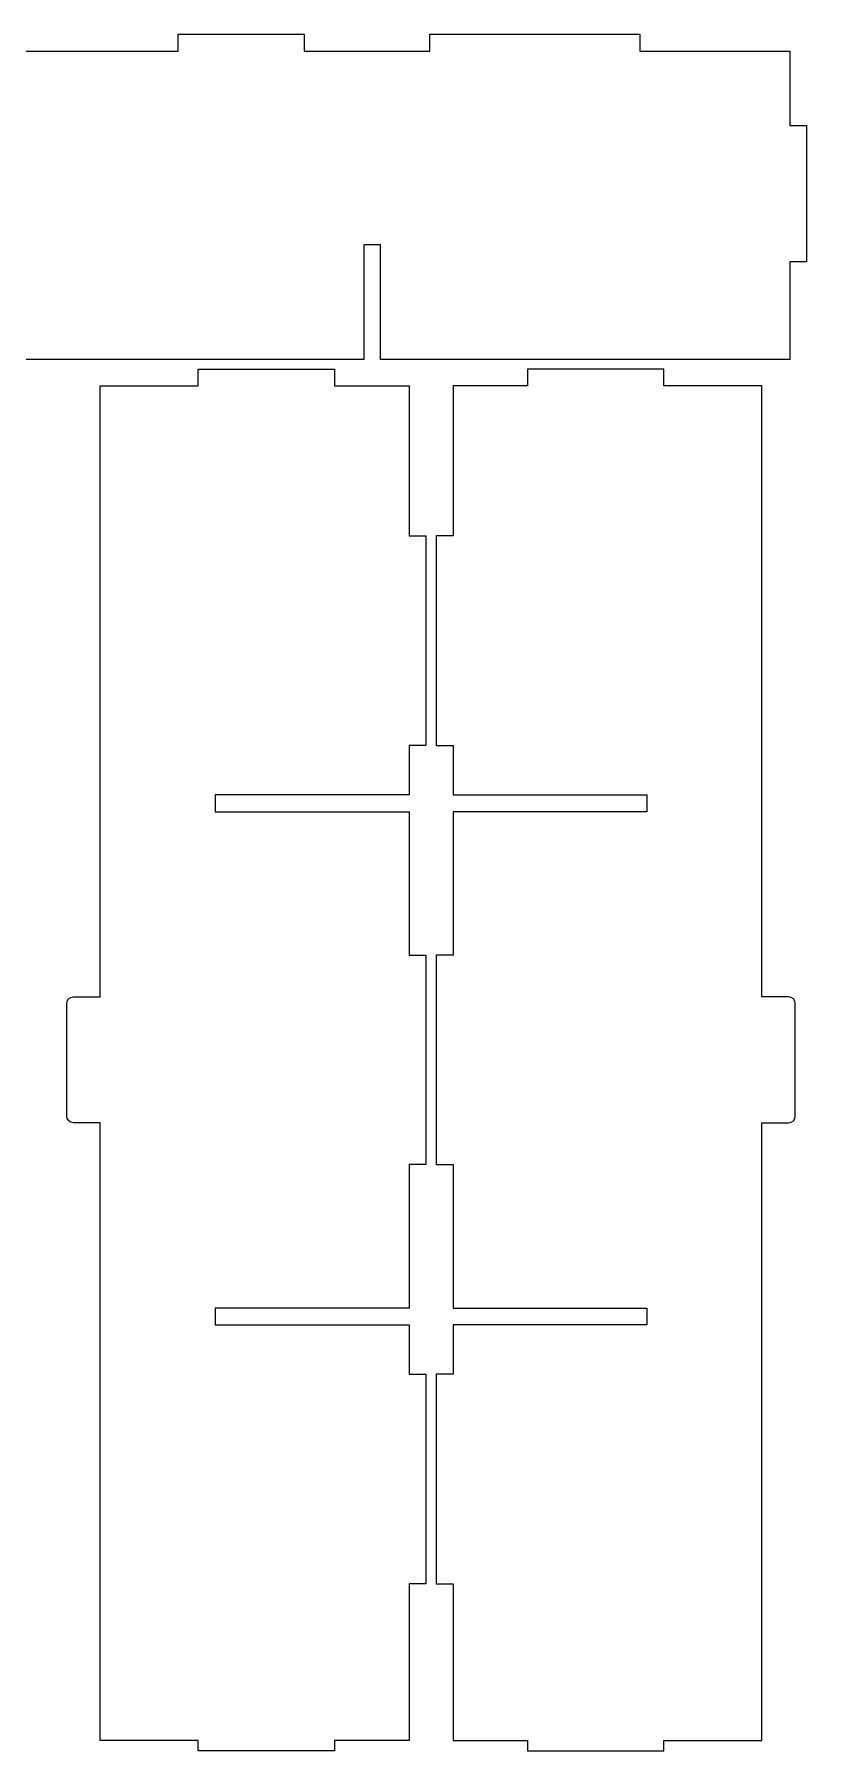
# Model space of a CAD drawing. Header units: millimetres. Extents: x -1338 to 379, y -336 to 402.
# Drawn here: x -718.7 to -534.6, y -336.1 to 73.4 of the extents above; entities that cross this region are included whole.
import ezdxf

# ---------------------------------------------------------------- set-up
doc = ezdxf.new("R2010")
doc.units = ezdxf.units.MM
doc.header["$MEASUREMENT"] = 0
doc.layers.add('Layer 1', color=7, linetype='Continuous')

msp = doc.modelspace()

# ---------------------------------------------------------------- linework, layer by layer
at = {"layer": 'Layer 1', "color": 145, "lineweight": 20}
for points, knots in [([(-735.9878, -12.2409), (-735.1079, -12.2409), (-734.3878, -11.5208), (-734.3878, -10.6409), (-734.3878, -10.6409), (-734.3878, -10.6409), (-734.3878, -4.2409), (-734.3878, -4.2409), (-734.3878, -4.2409), (-734.3878, -4.2409), (-640.1878, -4.2409), (-640.1878, -4.2409), (-640.1878, -4.2409), (-640.1878, -4.2409), (-640.1878, 23.16), (-640.1878, 23.16), (-640.1878, 23.16), (-640.1878, 23.16), (-636.1878, 23.16), (-636.1878, 23.16), (-636.1878, 23.16), (-636.1878, 23.16), (-636.1878, -4.241), (-636.1878, -4.241), (-636.1878, -4.241), (-611.5328, -4.241), (-603.036, -4.241), (-538.5878, -4.241), (-538.5878, -4.241), (-538.5878, -4.241), (-538.5878, 19.073), (-538.5878, 19.073), (-538.5878, 19.073), (-538.5878, 19.073), (-534.5878, 19.073), (-534.5878, 19.073), (-534.5878, 19.073), (-534.5878, 19.073), (-534.5878, 51.6242), (-534.5878, 51.6242), (-534.5878, 51.6242), (-534.5878, 51.6242), (-538.5878, 51.6242), (-538.5878, 51.6242), (-538.5878, 51.6242), (-538.5878, 51.6242), (-538.5878, 69.3591), (-538.5878, 69.3591), (-538.5878, 69.3591), (-538.5878, 69.3591), (-574.3878, 69.3591), (-574.3878, 69.3591), (-574.3878, 69.3591), (-574.3878, 69.3591), (-574.3878, 73.3591), (-574.3878, 73.3591), (-574.3878, 73.3591), (-574.3878, 73.3591), (-624.3878, 73.3591), (-624.3878, 73.3591), (-624.3878, 73.3591), (-624.3878, 73.3591), (-624.3878, 69.3591), (-624.3878, 69.3591), (-624.3878, 69.3591), (-624.3878, 69.3591), (-654.3878, 69.3591), (-654.3878, 69.3591), (-654.3878, 69.3591), (-654.3878, 69.3591), (-654.3878, 73.3591), (-654.3878, 73.3591), (-654.3878, 73.3591), (-654.3878, 73.3591), (-684.3878, 73.3591), (-684.3878, 73.3591), (-684.3878, 73.3591), (-684.3878, 73.3591), (-684.3878, 69.3591), (-684.3878, 69.3591), (-684.3878, 69.3591), (-684.3878, 69.3591), (-734.3878, 69.3591), (-734.3878, 69.3591), (-734.3878, 69.3591), (-734.3878, 69.3591), (-734.3878, 73.3591), (-734.3878, 73.3591), (-734.3878, 73.3591), (-734.3878, 73.3591), (-784.3878, 73.3591), (-784.3878, 73.3591), (-784.3878, 73.3591), (-784.3878, 73.3591), (-784.3878, 69.3591), (-784.3878, 69.3591), (-784.3878, 69.3591), (-784.3878, 69.3591), (-834.3878, 69.3591), (-834.3878, 69.3591), (-834.3878, 69.3591), (-834.3878, 69.3591), (-834.3878, 73.3591), (-834.3878, 73.3591), (-834.3878, 73.3591), (-834.3878, 73.3591), (-864.3878, 73.3591), (-864.3878, 73.3591), (-864.3878, 73.3591), (-864.3878, 73.3591), (-864.3878, 69.3591), (-864.3878, 69.3591), (-864.3878, 69.3591), (-864.3878, 69.3591), (-894.3878, 69.3591), (-894.3878, 69.3591), (-894.3878, 69.3591), (-894.3878, 69.3591), (-894.3878, 73.3591), (-894.3878, 73.3591), (-894.3878, 73.3591), (-894.3878, 73.3591), (-944.3878, 73.3591), (-944.3878, 73.3591), (-944.3878, 73.3591), (-944.3878, 73.3591), (-944.3878, 69.3591), (-944.3878, 69.3591), (-944.3878, 69.3591), (-944.3878, 69.3591), (-980.1878, 69.3591), (-980.1878, 69.3591), (-980.1878, 69.3591), (-980.1878, 69.3591), (-980.1878, 51.6242), (-980.1878, 51.6242), (-980.1878, 51.6242), (-980.1878, 51.6242), (-984.1878, 51.6242), (-984.1878, 51.6242), (-984.1878, 51.6242), (-984.1878, 51.6242), (-984.1878, 19.073), (-984.1878, 19.073), (-984.1878, 19.073), (-984.1878, 19.073), (-980.1878, 19.073), (-980.1878, 19.073), (-980.1878, 19.073), (-980.1878, 19.073), (-980.1878, -4.241), (-980.1878, -4.241), (-980.1878, -4.241), (-915.7396, -4.241), (-907.2428, -4.241), (-882.5878, -4.241), (-882.5878, -4.241), (-882.5878, -4.241), (-882.5878, 23.16), (-882.5878, 23.16), (-882.5878, 23.16), (-882.5878, 23.16), (-878.5878, 23.16), (-878.5878, 23.16), (-878.5878, 23.16), (-878.5878, 23.16), (-878.5878, -4.2409), (-878.5878, -4.2409), (-878.5878, -4.2409), (-878.5878, -4.2409), (-784.3878, -4.2409), (-784.3878, -4.2409), (-784.3878, -4.2409), (-784.3878, -4.2409), (-784.3878, -10.6409), (-784.3878, -10.6409), (-784.3878, -10.6409), (-784.3878, -11.5209), (-783.6677, -12.2409), (-782.7878, -12.2409), (-782.7878, -12.2409), (-782.7878, -12.2409), (-735.9878, -12.2409), (-735.9878, -12.2409)], [0, 0, 0, 0, 0.0212766, 0.0212766, 0.0212766, 0.0212766, 0.04255319, 0.04255319, 0.04255319, 0.04255319, 0.06382979, 0.06382979, 0.06382979, 0.06382979, 0.08510638, 0.08510638, 0.08510638, 0.08510638, 0.10638298, 0.10638298, 0.10638298, 0.10638298, 0.12765957, 0.12765957, 0.12765957, 0.12765957, 0.14893617, 0.14893617, 0.14893617, 0.14893617, 0.17021277, 0.17021277, 0.17021277, 0.17021277, 0.19148936, 0.19148936, 0.19148936, 0.19148936, 0.21276596, 0.21276596, 0.21276596, 0.21276596, 0.23404255, 0.23404255, 0.23404255, 0.23404255, 0.25531915, 0.25531915, 0.25531915, 0.25531915, 0.27659574, 0.27659574, 0.27659574, 0.27659574, 0.29787234, 0.29787234, 0.29787234, 0.29787234, 0.31914894, 0.31914894, 0.31914894, 0.31914894, 0.34042553, 0.34042553, 0.34042553, 0.34042553, 0.36170213, 0.36170213, 0.36170213, 0.36170213, 0.38297872, 0.38297872, 0.38297872, 0.38297872, 0.40425532, 0.40425532, 0.40425532, 0.40425532, 0.42553191, 0.42553191, 0.42553191, 0.42553191, 0.44680851, 0.44680851, 0.44680851, 0.44680851, 0.46808511, 0.46808511, 0.46808511, 0.46808511, 0.4893617, 0.4893617, 0.4893617, 0.4893617, 0.5106383, 0.5106383, 0.5106383, 0.5106383, 0.53191489, 0.53191489, 0.53191489, 0.53191489, 0.55319149, 0.55319149, 0.55319149, 0.55319149, 0.57446809, 0.57446809, 0.57446809, 0.57446809, 0.59574468, 0.59574468, 0.59574468, 0.59574468, 0.61702128, 0.61702128, 0.61702128, 0.61702128, 0.63829787, 0.63829787, 0.63829787, 0.63829787, 0.65957447, 0.65957447, 0.65957447, 0.65957447, 0.68085106, 0.68085106, 0.68085106, 0.68085106, 0.70212766, 0.70212766, 0.70212766, 0.70212766, 0.72340426, 0.72340426, 0.72340426, 0.72340426, 0.74468085, 0.74468085, 0.74468085, 0.74468085, 0.76595745, 0.76595745, 0.76595745, 0.76595745, 0.78723404, 0.78723404, 0.78723404, 0.78723404, 0.80851064, 0.80851064, 0.80851064, 0.80851064, 0.82978723, 0.82978723, 0.82978723, 0.82978723, 0.85106383, 0.85106383, 0.85106383, 0.85106383, 0.87234043, 0.87234043, 0.87234043, 0.87234043, 0.89361702, 0.89361702, 0.89361702, 0.89361702, 0.91489362, 0.91489362, 0.91489362, 0.91489362, 0.93617021, 0.93617021, 0.93617021, 0.93617021, 0.95744681, 0.95744681, 0.95744681, 0.95744681, 1, 1, 1, 1]), ([(-702.9881, -186.2929), (-702.9881, -235.4262), (-702.9882, -284.5596), (-702.9882, -333.6929), (-702.9882, -333.6929), (-702.9882, -333.6929), (-679.6742, -333.6929), (-679.6742, -333.6929), (-679.6742, -333.6929), (-679.6742, -333.6929), (-679.6742, -336.0929), (-679.6742, -336.0929), (-679.6742, -336.0929), (-679.6742, -336.0929), (-647.123, -336.0929), (-647.123, -336.0929), (-647.123, -336.0929), (-647.123, -336.0929), (-647.123, -333.6929), (-647.123, -333.6929), (-647.123, -333.6929), (-647.123, -333.6929), (-629.3882, -333.6929), (-629.3882, -333.6929), (-629.3882, -333.6929), (-629.3882, -333.6929), (-629.3882, -296.2929), (-629.3882, -296.2929), (-629.3882, -296.2929), (-629.3882, -296.2929), (-625.3881, -296.2929), (-625.3881, -296.2929), (-625.3881, -296.2929), (-625.3881, -296.2929), (-625.3881, -246.2929), (-625.3881, -246.2929), (-625.3881, -246.2929), (-625.3881, -246.2929), (-629.3882, -246.2929), (-629.3882, -246.2929), (-629.3882, -246.2929), (-629.3882, -246.2929), (-629.3882, -234.4929), (-629.3882, -234.4929), (-629.3882, -234.4929), (-629.3882, -234.4929), (-675.5872, -234.4929), (-675.5872, -234.4929), (-675.5872, -234.4929), (-675.5872, -234.4929), (-675.5872, -230.4931), (-675.5872, -230.4931), (-675.5872, -230.4931), (-675.5872, -230.4931), (-629.3882, -230.4929), (-629.3882, -230.4929), (-629.3882, -230.4929), (-629.3882, -230.4929), (-629.3882, -196.2929), (-629.3882, -196.2929), (-629.3882, -196.2929), (-629.3882, -196.2929), (-625.3881, -196.2929), (-625.3881, -196.2929), (-625.3881, -196.2929), (-625.3881, -196.2929), (-625.3881, -146.2929), (-625.3881, -146.2929), (-625.3881, -146.2929), (-625.3881, -146.2929), (-629.3882, -146.2929), (-629.3882, -146.2929), (-629.3882, -146.2929), (-629.3882, -146.2929), (-629.3882, -112.0929), (-629.3882, -112.0929), (-629.3882, -112.0929), (-629.3882, -112.0929), (-675.5872, -112.093), (-675.5872, -112.093), (-675.5872, -112.093), (-675.5872, -112.093), (-675.5872, -108.0929), (-675.5872, -108.0929), (-675.5872, -108.0929), (-675.5872, -108.0929), (-629.3882, -108.0929), (-629.3882, -108.0929), (-629.3882, -108.0929), (-629.3882, -108.0929), (-629.3882, -96.2929), (-629.3882, -96.2929), (-629.3882, -96.2929), (-629.3882, -96.2929), (-625.3881, -96.2929), (-625.3881, -96.2929), (-625.3881, -96.2929), (-625.3881, -96.2929), (-625.3881, -46.2929), (-625.3881, -46.2929), (-625.3881, -46.2929), (-625.3881, -46.2929), (-629.3882, -46.2929), (-629.3882, -46.2929), (-629.3882, -46.2929), (-629.3882, -46.2929), (-629.3882, -10.4929), (-629.3882, -10.4929), (-629.3882, -10.4929), (-629.3882, -10.4929), (-647.123, -10.4929), (-647.123, -10.4929), (-647.123, -10.4929), (-647.123, -10.4929), (-647.123, -6.4929), (-647.123, -6.4929), (-647.123, -6.4929), (-647.123, -6.4929), (-679.6742, -6.4929), (-679.6742, -6.4929), (-679.6742, -6.4929), (-679.6742, -6.4929), (-679.6742, -10.4929), (-679.6742, -10.4929), (-679.6742, -10.4929), (-679.6742, -10.4929), (-702.9882, -10.4929), (-702.9882, -10.4929), (-702.9882, -10.4929), (-702.9882, -59.6262), (-702.9881, -107.1596), (-702.9881, -156.2929), (-702.9881, -156.2929), (-702.9881, -156.2929), (-709.4023, -156.2913), (-709.4023, -156.2913), (-709.4023, -156.2913), (-710.2823, -156.2911), (-710.9881, -157.0075), (-710.9881, -157.8875), (-710.9881, -157.8875), (-710.9881, -157.8875), (-710.9881, -184.6875), (-710.9881, -184.6875), (-710.9881, -184.6875), (-710.9881, -185.5674), (-710.2677, -186.2869), (-709.3881, -186.2875), (-709.3881, -186.2875), (-709.3881, -186.2875), (-702.9881, -186.2929), (-702.9881, -186.2929)], [0, 0, 0, 0, 0.02564103, 0.02564103, 0.02564103, 0.02564103, 0.05128205, 0.05128205, 0.05128205, 0.05128205, 0.07692308, 0.07692308, 0.07692308, 0.07692308, 0.1025641, 0.1025641, 0.1025641, 0.1025641, 0.12820513, 0.12820513, 0.12820513, 0.12820513, 0.15384615, 0.15384615, 0.15384615, 0.15384615, 0.17948718, 0.17948718, 0.17948718, 0.17948718, 0.20512821, 0.20512821, 0.20512821, 0.20512821, 0.23076923, 0.23076923, 0.23076923, 0.23076923, 0.25641026, 0.25641026, 0.25641026, 0.25641026, 0.28205128, 0.28205128, 0.28205128, 0.28205128, 0.30769231, 0.30769231, 0.30769231, 0.30769231, 0.33333333, 0.33333333, 0.33333333, 0.33333333, 0.35897436, 0.35897436, 0.35897436, 0.35897436, 0.38461538, 0.38461538, 0.38461538, 0.38461538, 0.41025641, 0.41025641, 0.41025641, 0.41025641, 0.43589744, 0.43589744, 0.43589744, 0.43589744, 0.46153846, 0.46153846, 0.46153846, 0.46153846, 0.48717949, 0.48717949, 0.48717949, 0.48717949, 0.51282051, 0.51282051, 0.51282051, 0.51282051, 0.53846154, 0.53846154, 0.53846154, 0.53846154, 0.56410256, 0.56410256, 0.56410256, 0.56410256, 0.58974359, 0.58974359, 0.58974359, 0.58974359, 0.61538462, 0.61538462, 0.61538462, 0.61538462, 0.64102564, 0.64102564, 0.64102564, 0.64102564, 0.66666667, 0.66666667, 0.66666667, 0.66666667, 0.69230769, 0.69230769, 0.69230769, 0.69230769, 0.71794872, 0.71794872, 0.71794872, 0.71794872, 0.74358974, 0.74358974, 0.74358974, 0.74358974, 0.76923077, 0.76923077, 0.76923077, 0.76923077, 0.79487179, 0.79487179, 0.79487179, 0.79487179, 0.82051282, 0.82051282, 0.82051282, 0.82051282, 0.84615385, 0.84615385, 0.84615385, 0.84615385, 0.87179487, 0.87179487, 0.87179487, 0.87179487, 0.8974359, 0.8974359, 0.8974359, 0.8974359, 0.92307692, 0.92307692, 0.92307692, 0.92307692, 0.94871795, 0.94871795, 0.94871795, 0.94871795, 1, 1, 1, 1]), ([(-545.2881, -186.2929), (-545.2881, -235.4262), (-545.288, -284.5596), (-545.288, -333.6929), (-545.288, -333.6929), (-545.288, -333.6929), (-568.602, -333.6929), (-568.602, -333.6929), (-568.602, -333.6929), (-568.602, -333.6929), (-568.602, -336.0929), (-568.602, -336.0929), (-568.602, -336.0929), (-568.602, -336.0929), (-601.1532, -336.0929), (-601.1532, -336.0929), (-601.1532, -336.0929), (-601.1532, -336.0929), (-601.1532, -333.6929), (-601.1532, -333.6929), (-601.1532, -333.6929), (-601.1532, -333.6929), (-618.888, -333.6929), (-618.888, -333.6929), (-618.888, -333.6929), (-618.888, -333.6929), (-618.888, -296.2929), (-618.888, -296.2929), (-618.888, -296.2929), (-618.888, -296.2929), (-622.8881, -296.2929), (-622.8881, -296.2929), (-622.8881, -296.2929), (-622.8881, -296.2929), (-622.8881, -246.2929), (-622.8881, -246.2929), (-622.8881, -246.2929), (-622.8881, -246.2929), (-618.888, -246.2929), (-618.888, -246.2929), (-618.888, -246.2929), (-618.888, -246.2929), (-618.888, -234.4929), (-618.888, -234.4929), (-618.888, -234.4929), (-618.888, -234.4929), (-572.689, -234.4929), (-572.689, -234.4929), (-572.689, -234.4929), (-572.689, -234.4929), (-572.689, -230.4931), (-572.689, -230.4931), (-572.689, -230.4931), (-572.689, -230.4931), (-618.888, -230.4929), (-618.888, -230.4929), (-618.888, -230.4929), (-618.888, -230.4929), (-618.888, -196.2929), (-618.888, -196.2929), (-618.888, -196.2929), (-618.888, -196.2929), (-622.8881, -196.2929), (-622.8881, -196.2929), (-622.8881, -196.2929), (-622.8881, -196.2929), (-622.8881, -146.2929), (-622.8881, -146.2929), (-622.8881, -146.2929), (-622.8881, -146.2929), (-618.888, -146.2929), (-618.888, -146.2929), (-618.888, -146.2929), (-618.888, -146.2929), (-618.888, -112.0929), (-618.888, -112.0929), (-618.888, -112.0929), (-618.888, -112.0929), (-572.689, -112.093), (-572.689, -112.093), (-572.689, -112.093), (-572.689, -112.093), (-572.689, -108.0929), (-572.689, -108.0929), (-572.689, -108.0929), (-572.689, -108.0929), (-618.888, -108.0929), (-618.888, -108.0929), (-618.888, -108.0929), (-618.888, -108.0929), (-618.888, -96.2929), (-618.888, -96.2929), (-618.888, -96.2929), (-618.888, -96.2929), (-622.8881, -96.2929), (-622.8881, -96.2929), (-622.8881, -96.2929), (-622.8881, -96.2929), (-622.8881, -46.2929), (-622.8881, -46.2929), (-622.8881, -46.2929), (-622.8881, -46.2929), (-618.888, -46.2929), (-618.888, -46.2929), (-618.888, -46.2929), (-618.888, -46.2929), (-618.888, -10.4929), (-618.888, -10.4929), (-618.888, -10.4929), (-618.888, -10.4929), (-601.1532, -10.4929), (-601.1532, -10.4929), (-601.1532, -10.4929), (-601.1532, -10.4929), (-601.1532, -6.4929), (-601.1532, -6.4929), (-601.1532, -6.4929), (-601.1532, -6.4929), (-568.602, -6.4929), (-568.602, -6.4929), (-568.602, -6.4929), (-568.602, -6.4929), (-568.602, -10.4929), (-568.602, -10.4929), (-568.602, -10.4929), (-568.602, -10.4929), (-545.288, -10.4929), (-545.288, -10.4929), (-545.288, -10.4929), (-545.288, -59.6262), (-545.2881, -107.1596), (-545.2881, -156.2929), (-545.2881, -156.2929), (-545.2881, -156.2929), (-538.8739, -156.2913), (-538.8739, -156.2913), (-538.8739, -156.2913), (-537.9939, -156.2911), (-537.2881, -157.0075), (-537.2881, -157.8875), (-537.2881, -157.8875), (-537.2881, -157.8875), (-537.2881, -184.6875), (-537.2881, -184.6875), (-537.2881, -184.6875), (-537.2881, -185.5674), (-538.0085, -186.2869), (-538.8881, -186.2875), (-538.8881, -186.2875), (-538.8881, -186.2875), (-545.2881, -186.2929), (-545.2881, -186.2929)], [0, 0, 0, 0, 0.02564103, 0.02564103, 0.02564103, 0.02564103, 0.05128205, 0.05128205, 0.05128205, 0.05128205, 0.07692308, 0.07692308, 0.07692308, 0.07692308, 0.1025641, 0.1025641, 0.1025641, 0.1025641, 0.12820513, 0.12820513, 0.12820513, 0.12820513, 0.15384615, 0.15384615, 0.15384615, 0.15384615, 0.17948718, 0.17948718, 0.17948718, 0.17948718, 0.20512821, 0.20512821, 0.20512821, 0.20512821, 0.23076923, 0.23076923, 0.23076923, 0.23076923, 0.25641026, 0.25641026, 0.25641026, 0.25641026, 0.28205128, 0.28205128, 0.28205128, 0.28205128, 0.30769231, 0.30769231, 0.30769231, 0.30769231, 0.33333333, 0.33333333, 0.33333333, 0.33333333, 0.35897436, 0.35897436, 0.35897436, 0.35897436, 0.38461538, 0.38461538, 0.38461538, 0.38461538, 0.41025641, 0.41025641, 0.41025641, 0.41025641, 0.43589744, 0.43589744, 0.43589744, 0.43589744, 0.46153846, 0.46153846, 0.46153846, 0.46153846, 0.48717949, 0.48717949, 0.48717949, 0.48717949, 0.51282051, 0.51282051, 0.51282051, 0.51282051, 0.53846154, 0.53846154, 0.53846154, 0.53846154, 0.56410256, 0.56410256, 0.56410256, 0.56410256, 0.58974359, 0.58974359, 0.58974359, 0.58974359, 0.61538462, 0.61538462, 0.61538462, 0.61538462, 0.64102564, 0.64102564, 0.64102564, 0.64102564, 0.66666667, 0.66666667, 0.66666667, 0.66666667, 0.69230769, 0.69230769, 0.69230769, 0.69230769, 0.71794872, 0.71794872, 0.71794872, 0.71794872, 0.74358974, 0.74358974, 0.74358974, 0.74358974, 0.76923077, 0.76923077, 0.76923077, 0.76923077, 0.79487179, 0.79487179, 0.79487179, 0.79487179, 0.82051282, 0.82051282, 0.82051282, 0.82051282, 0.84615385, 0.84615385, 0.84615385, 0.84615385, 0.87179487, 0.87179487, 0.87179487, 0.87179487, 0.8974359, 0.8974359, 0.8974359, 0.8974359, 0.92307692, 0.92307692, 0.92307692, 0.92307692, 0.94871795, 0.94871795, 0.94871795, 0.94871795, 1, 1, 1, 1])]:
    msp.add_open_spline(points, degree=3, knots=knots, dxfattribs=at)

doc.saveas('drawing.dxf')
